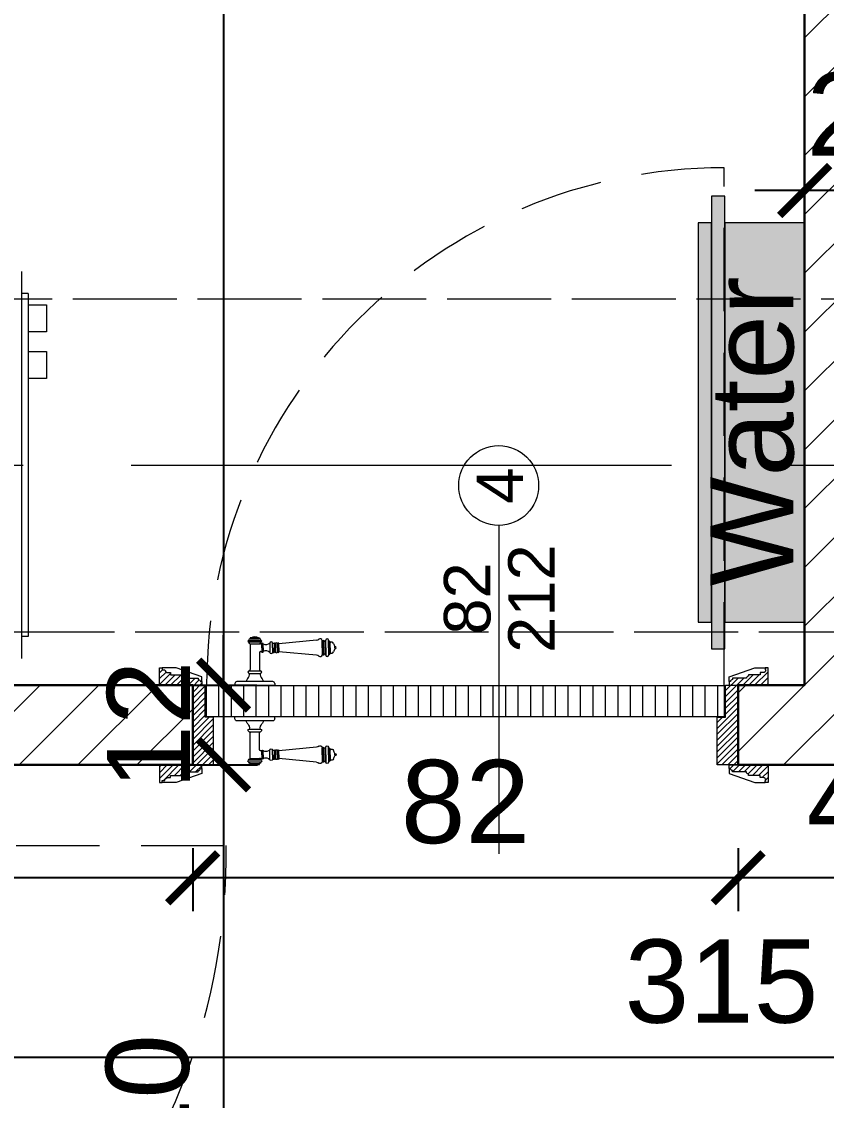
# Model space of a CAD drawing. Header units: centimetres. Extents: x 86156 to 91557, y -55119 to -48172.
# Drawn here: x 88516 to 88637, y -51367.8 to -51205.7 of the extents above; entities that cross this region are included whole.
import ezdxf

# ---------------------------------------------------------------- set-up
doc = ezdxf.new("R2010")
doc.units = ezdxf.units.CM
doc.header["$LTSCALE"] = 50
doc.header["$MEASUREMENT"] = 0
doc.linetypes.add('AXES', pattern=[2, 1.25, -0.25, 0.25, -0.25])
doc.linetypes.add('CACHE', pattern=[0.375, 0.25, -0.125])
doc.layers.get('0').update_dxf_attribs({"color": 8})
for name, color, linetype in [('AXES', 10, 'AXES'), ('COTE 50ème', 1, 'Continuous'), ('TEXTE', 7, 'Continuous')]:
    doc.layers.add(name, color=color, linetype=linetype)
for name, color, linetype, lineweight in [('BANJO', 160, 'Continuous', 9), ('BETON CACHE', 4, 'CACHE', 5), ('BETON HACHURE', 253, 'Continuous', 13), ('door', 44, 'Continuous', 5), ('KASETAT_Pen_No__22', 8, 'Continuous', 50), ('MACONNERIE COUPE', 7, 'Continuous', 30), ('MACONNERIE HACHURE', 253, 'Continuous', 13), ('WINDOWS', 21, 'Continuous', 5)]:
    doc.layers.add(name, color=color, linetype=linetype, lineweight=lineweight)
doc.layers.add('KASETAT_Pen_No__176', color=7, linetype='Continuous', lineweight=15, true_color=0x93a0c6)
doc.styles.add('GENERATED_STYLE_1', font='arial.ttf')
doc.styles.add('RS_TEXT_1.50', font='arial.ttf', dxfattribs={"height": 12.5})
doc.styles.add('RS_TXT_50', font='arial.ttf', dxfattribs={"height": 12.5})
doc.dimstyles.new('RS_50CM_LINEAIRE', dxfattribs={"dimscale": 5, "dimtxt": 12.5, "dimasz": 1.5, "dimexe": 1, "dimexo": 2.5, "dimgap": 1, "dimtad": 1, "dimdec": 1, "dimrnd": 0.5, "dimdsep": 46, "dimtxsty": 'RS_TXT_50', "dimblk1": 'ARCHTICK', "dimblk2": 'ARCHTICK', "dimsah": 1, "dimcen": 2.5, "dimdle": 1, "dimclrt": 4, "dimadec": 0, "dimazin": 2, "dimtfac": 1, "dimtdec": 1, "dimtix": 1, "dimtmove": 2, "dimatfit": 3, "dimfxl": 1, "dimtolj": 1, "dimtzin": 0, "dimarcsym": 0})

# ---------------------------------------------------------------- blocks, each defined once
blk = doc.blocks.new('A$Ccef6f35f')
at = {"layer": 'AXES', "lineweight": 5, "ltscale": 1.3}
blk.add_line((3195, -410), (-1985, -410), dxfattribs=at)
blk = doc.blocks.new('door900')
at = {"color": 0}
for p, q in [((-9.3, 67.7), (9.3, 67.7)), ((9.3, 65.2), (-9.3, 65.2)), ((-6.8, 71.5), (-6.8, 70.2)), ((-5.5, 71.5), (-6.8, 71.5)), ((-6.8, 70.2), (6.8, 70.2)), ((-5.5, 71.5), (5.5, 71.5)), ((5.5, 71.5), (6.8, 71.5)), ((6.8, 71.5), (6.8, 70.2)), ((92.8, 68.1), (36.2, 62.8)), ((101.2, 67.3), (103.2, 68)), ((101.2, 56.8), (101.2, 67.3)), ((103.2, 68), (103.2, 67.7)), ((103.2, 56.8), (103.2, 68)), ((106.5, 68), (105.5, 67.3)), ((105.5, 56.8), (105.5, 67.3)), ((106.5, 56.8), (106.5, 68)), ((110.7, 68), (111.8, 67.3)), ((110.7, 56.8), (110.7, 68)), ((111.8, 56.8), (111.8, 67.3)), ((111.8, 66.2), (113.3, 66.2)), ((113.3, 56.8), (113.3, 66.2)), ((-6.8, 62.7), (-6.8, 24)), ((-6.8, 62.7), (6.8, 62.7)), ((8.7, 62.7), (6.8, 62.7)), ((6.8, 49.1), (6.8, 24)), ((8.7, 50.9), (8.7, 50.9)), ((10.5, 56.8), (10.5, 62.5)), ((10.5, 56.8), (10.5, 51.1)), ((12.7, 56.8), (12.7, 62.5)), ((12.7, 56.8), (12.7, 51.1)), ((22.5, 63.8), (22.5, 49.8)), ((26.5, 56.8), (26.5, 63.8)), ((26.5, 63.8), (29.1, 63.8)), ((26.5, 63.8), (29.1, 63.8)), ((26.5, 56.8), (26.5, 49.8)), ((26.5, 49.8), (29.1, 49.8)), ((26.5, 49.8), (29.1, 49.8)), ((29.1, 63.8), (29.1, 62.8)), ((29.1, 62.8), (29.1, 56.8)), ((29.1, 50.8), (29.1, 56.8)), ((29.1, 50.8), (29.1, 49.8)), ((29.1, 49.8), (29.1, 49.8)), ((31.1, 62.8), (31.1, 56.8)), ((31.1, 50.8), (31.1, 56.8)), ((34.1, 56.8), (34.1, 62.8)), ((34.1, 62.8), (34.1, 56.8)), ((34.1, 50.8), (34.1, 56.8)), ((34.1, 56.8), (34.1, 50.8)), ((36.2, 56.8), (36.2, 62.8)), ((36.2, 56.8), (36.2, 50.8)), ((92.8, 45.5), (36.2, 50.8)), ((101.2, 56.8), (101.2, 46.3)), ((103.2, 56.8), (103.2, 46.3)), ((105.5, 56.8), (105.5, 46.3)), ((106.5, 56.8), (106.5, 45.7)), ((110.7, 56.8), (110.7, 45.7)), ((111.8, 56.8), (111.8, 46.3)), ((113.3, 56.8), (113.3, 47.5)), ((120.5, 56.8), (120.5, 58.6)), ((120.5, 56.8), (120.5, 55)), ((101.2, 46.3), (103.2, 45.7)), ((103.2, 45.9), (103.2, 45.7)), ((106.5, 45.7), (105.5, 46.3)), ((110.7, 45.7), (111.8, 46.3)), ((111.8, 47.5), (113.3, 47.5)), ((-8.3, 22.3), (8.3, 22.3)), ((-8.3, 18.3), (8.3, 18.3)), ((-30, 3), (-30, 0)), ((30, 0), (-30, 0)), ((27, 6), (-27, 6)), ((30, 3), (30, 0))]:
    blk.add_line(p, q, dxfattribs=at)
for centre, radius, start, end in [((-9.3, 66.5), 1.25, 90, 270), ((-6.8, 67.7), 2.51, 90.115, 179.885), ((-6.8, 65.2), 2.51, 180.115, 269.885), ((0, 64), 9.29, 53.4104, 126.5896), ((6.8, 67.7), 2.51, 0.115, 89.885), ((6.8, 65.2), 2.51, 270.115, 359.885), ((9.3, 66.5), 1.25, 270, 90), ((24.5, 63.7), 2.01, 4.1469, 175.8531), ((93.1, 72.5), 4.4, 266.3976, 315.6468), ((98.3, 67.4), 2.89, 358.3861, 135.6468), ((104.3, 67.6), 1.15, 170.914, 348.1019), ((108.6, 68), 2.1, 0, 180), ((115.5, 62.5), 2.84, 13.4568, 140.4953), ((8.7, 49), 1.91, 88.7426, 178.1515), ((8.6, 64.9), 2.15, 272.7029, 297.6142), ((8.6, 48.8), 2.15, 62.3858, 87.2971), ((10, 62.5), 0.561, 3.7097, 127.9634), ((10, 51.1), 0.561, 232.0366, 356.2903), ((11.6, 62.5), 1.1, 0.0106, 179.9894), ((11.6, 51.1), 1.1, 180.0106, 359.9894), ((16.7, 70.5), 8.83, 243.5466, 311.3694), ((16.7, 43.2), 8.83, 48.6306, 116.4534), ((24.5, 50), 2.01, 184.1469, 355.8531), ((30.1, 62.8), 1.03, 0, 180.0014), ((30.1, 50.8), 1.03, 179.9972, 0), ((32.6, 62.8), 1.48, 0, 180), ((32.6, 50.8), 1.48, 180, 0), ((35.2, 62.8), 1.03, 0, 180), ((32.6, 62.8), 1.48, 1.563306237032948e-10, 2.08440831604393e-10), ((35.2, 50.8), 1.03, 180, 0), ((115.5, 51.2), 2.84, 219.5047, 346.5432), ((127.9, 65.2), 9.88, 191.9991, 221.6757), ((127.9, 48.5), 9.88, 138.3243, 168.0009), ((120.5, 56.8), 1.79, 0, 90), ((120.5, 56.8), 1.79, 270, 0), ((93.1, 41.1), 4.4, 44.3532, 93.6024), ((98.3, 46.2), 2.89, 224.3532, 1.6139), ((104.3, 46.1), 1.15, 11.8981, 189.086), ((108.6, 45.7), 2.1, 180, 0), ((-16.6, 16.6), 8.41, 314.3689, 12.0705), ((-8.3, 20.3), 2, 90, 270), ((-8.5, 24), 1.71, 275.059, 359.7825), ((8.5, 24), 1.71, 180.2175, 264.941), ((16.6, 16.6), 8.41, 167.9295, 225.6311), ((8.3, 20.3), 2, 270, 90), ((-27, 3), 3, 90, 180), ((-6.8, 6), 6, 130.5908, 180), ((6.8, 6), 6, 0, 49.4092), ((27, 3), 3, 0, 90)]:
    blk.add_arc(centre, radius, start, end, dxfattribs=at)
blk = doc.blocks.new('_ArchTick')
at = {"color": 0, "linetype": 'ByBlock', "const_width": 0.15}
blk.add_lwpolyline([(-0.5, -0.5), (0.5, 0.5)], dxfattribs=at)
blk = doc.blocks.new('*D1504')
at = {"layer": 'COTE 50ème', "color": 0, "lineweight": -2, "ltscale": 0.5, "transparency": 16777216}
for p, q in [((88623.75, -51329.87), (88623.75, -51339.33)), ((88663.75, -51329.87), (88663.75, -51339.33)), ((88668.75, -51334.33), (88618.75, -51334.33))]:
    blk.add_line(p, q, dxfattribs=at)
at = {"layer": 'Defpoints', "color": 0, "ltscale": 0.5, "transparency": 16777216}
for p in [(88623.75, -51317.37), (88663.75, -51317.37), (88623.75, -51334.33)]:
    blk.add_point(p, dxfattribs=at)
at = {"layer": 'COTE 50ème', "color": 0, "lineweight": -2, "ltscale": 0.5, "transparency": 16777216, "xscale": 7.5, "yscale": 7.5, "zscale": 7.5, "rotation": 180}
blk.add_blockref('_ArchTick', (88623.75, -51334.33), dxfattribs=at)
at = {"layer": 'COTE 50ème', "color": 0, "lineweight": -2, "ltscale": 0.5, "transparency": 16777216, "xscale": 7.5, "yscale": 7.5, "zscale": 7.5}
blk.add_blockref('_ArchTick', (88663.75, -51334.33), dxfattribs=at)
at = {"layer": 'COTE 50ème', "color": 4, "lineweight": 5, "ltscale": 0.5, "transparency": 16777216, "insert": (88643.75, -51322.95), "char_height": 12.5, "attachment_point": 5, "style": 'RS_TXT_50'}
blk.add_mtext('\\A1;40', dxfattribs=at)
blk = doc.blocks.new('*D1505')
at = {"layer": 'COTE 50ème', "color": 0, "lineweight": -2, "ltscale": 0.5, "transparency": 16777216}
for p, q in [((88541.76, -51329.87), (88541.76, -51339.33)), ((88623.75, -51329.87), (88623.75, -51339.33)), ((88628.75, -51334.33), (88536.76, -51334.33))]:
    blk.add_line(p, q, dxfattribs=at)
at = {"layer": 'Defpoints', "color": 0, "ltscale": 0.5, "transparency": 16777216}
for p in [(88541.76, -51317.37), (88623.75, -51317.37), (88541.76, -51334.33)]:
    blk.add_point(p, dxfattribs=at)
at = {"layer": 'COTE 50ème', "color": 0, "lineweight": -2, "ltscale": 0.5, "transparency": 16777216, "xscale": 7.5, "yscale": 7.5, "zscale": 7.5, "rotation": 180}
blk.add_blockref('_ArchTick', (88541.76, -51334.33), dxfattribs=at)
at = {"layer": 'COTE 50ème', "color": 0, "lineweight": -2, "ltscale": 0.5, "transparency": 16777216, "xscale": 7.5, "yscale": 7.5, "zscale": 7.5}
blk.add_blockref('_ArchTick', (88623.75, -51334.33), dxfattribs=at)
at = {"layer": 'COTE 50ème', "color": 4, "lineweight": 5, "ltscale": 0.5, "transparency": 16777216, "insert": (88582.76, -51322.95), "char_height": 12.5, "attachment_point": 5, "style": 'RS_TXT_50'}
blk.add_mtext('\\A1;82', dxfattribs=at)
blk = doc.blocks.new('*D1506')
at = {"layer": 'COTE 50ème', "color": 0, "lineweight": -2, "ltscale": 0.5, "transparency": 16777216}
for p, q in [((88463.75, -51329.87), (88463.75, -51339.33)), ((88541.76, -51329.87), (88541.76, -51339.33)), ((88546.76, -51334.33), (88458.75, -51334.33))]:
    blk.add_line(p, q, dxfattribs=at)
at = {"layer": 'Defpoints', "color": 0, "ltscale": 0.5, "transparency": 16777216}
for p in [(88463.75, -51317.37), (88541.76, -51317.37), (88463.75, -51334.33)]:
    blk.add_point(p, dxfattribs=at)
at = {"layer": 'COTE 50ème', "color": 0, "lineweight": -2, "ltscale": 0.5, "transparency": 16777216, "xscale": 7.5, "yscale": 7.5, "zscale": 7.5, "rotation": 180}
blk.add_blockref('_ArchTick', (88463.75, -51334.33), dxfattribs=at)
at = {"layer": 'COTE 50ème', "color": 0, "lineweight": -2, "ltscale": 0.5, "transparency": 16777216, "xscale": 7.5, "yscale": 7.5, "zscale": 7.5}
blk.add_blockref('_ArchTick', (88541.76, -51334.33), dxfattribs=at)
at = {"layer": 'COTE 50ème', "color": 4, "lineweight": 5, "ltscale": 0.5, "transparency": 16777216, "insert": (88502.76, -51322.95), "char_height": 12.5, "attachment_point": 5, "style": 'RS_TXT_50'}
blk.add_mtext('\\A1;78', dxfattribs=at)
blk = doc.blocks.new('*D1339')
at = {"layer": 'COTE 50ème', "color": 0, "lineweight": -2, "ltscale": 0.5, "transparency": 16777216}
for p, q in [((88463.75, -51329.87), (88463.75, -51366.32)), ((88778.75, -51329.87), (88778.75, -51366.32)), ((88783.75, -51361.32), (88458.75, -51361.32))]:
    blk.add_line(p, q, dxfattribs=at)
at = {"layer": 'Defpoints', "color": 0, "ltscale": 0.5, "transparency": 16777216}
for p in [(88463.75, -51317.37), (88778.75, -51317.37), (88463.75, -51361.32)]:
    blk.add_point(p, dxfattribs=at)
at = {"layer": 'COTE 50ème', "color": 0, "lineweight": -2, "ltscale": 0.5, "transparency": 16777216, "xscale": 7.5, "yscale": 7.5, "zscale": 7.5, "rotation": 180}
blk.add_blockref('_ArchTick', (88463.75, -51361.32), dxfattribs=at)
at = {"layer": 'COTE 50ème', "color": 0, "lineweight": -2, "ltscale": 0.5, "transparency": 16777216, "xscale": 7.5, "yscale": 7.5, "zscale": 7.5}
blk.add_blockref('_ArchTick', (88778.75, -51361.32), dxfattribs=at)
at = {"layer": 'COTE 50ème', "color": 4, "lineweight": 5, "ltscale": 0.5, "transparency": 16777216, "insert": (88621.25, -51349.93), "char_height": 12.5, "attachment_point": 5, "style": 'RS_TXT_50'}
blk.add_mtext('\\A1;315', dxfattribs=at)
blk = doc.blocks.new('*D1560')
at = {"layer": 'COTE 50ème', "color": 0, "lineweight": -2, "ltscale": 0.5, "transparency": 16777216}
for p, q in [((88546.41, -50982.36), (88546.41, -51310.37)), ((88581.26, -50987.36), (88541.41, -50987.36)), ((88540.1, -51305.37), (88551.41, -51305.37))]:
    blk.add_line(p, q, dxfattribs=at)
at = {"layer": 'Defpoints', "color": 0, "ltscale": 0.5, "transparency": 16777216}
for p in [(88593.76, -50987.36), (88527.6, -51305.37), (88546.41, -51305.37)]:
    blk.add_point(p, dxfattribs=at)
at = {"layer": 'COTE 50ème', "color": 0, "lineweight": -2, "ltscale": 0.5, "transparency": 16777216, "xscale": 7.5, "yscale": 7.5, "zscale": 7.5}
for p, rotation in [((88546.41, -50987.36), 90), ((88546.41, -51305.37), 270)]:
    blk.add_blockref('_ArchTick', p, dxfattribs=dict(at, rotation=rotation))
at = {"layer": 'COTE 50ème', "color": 4, "lineweight": 5, "ltscale": 0.5, "transparency": 16777216, "insert": (88535.02, -51146.37), "char_height": 12.5, "attachment_point": 5, "rotation": 90, "style": 'RS_TXT_50'}
blk.add_mtext('\\A1;318', dxfattribs=at)
blk = doc.blocks.new('*D1561')
at = {"layer": 'COTE 50ème', "color": 0, "lineweight": -2, "ltscale": 0.5, "transparency": 16777216}
for p, q in [((88546.41, -51305.37), (88546.41, -51297.87)), ((88540.1, -51305.37), (88551.41, -51305.37)), ((88546.41, -51305.37), (88546.41, -51317.37)), ((88540.1, -51317.37), (88551.41, -51317.37)), ((88546.41, -51317.37), (88546.41, -51324.87))]:
    blk.add_line(p, q, dxfattribs=at)
at = {"layer": 'Defpoints', "color": 0, "ltscale": 0.5, "transparency": 16777216}
for p in [(88527.6, -51305.37), (88527.6, -51317.37), (88546.41, -51317.37)]:
    blk.add_point(p, dxfattribs=at)
at = {"layer": 'COTE 50ème', "color": 0, "lineweight": -2, "ltscale": 0.5, "transparency": 16777216, "xscale": 7.5, "yscale": 7.5, "zscale": 7.5}
for p, rotation in [((88546.41, -51305.37), 270), ((88546.41, -51317.37), 90)]:
    blk.add_blockref('_ArchTick', p, dxfattribs=dict(at, rotation=rotation))
at = {"layer": 'COTE 50ème', "color": 4, "lineweight": 5, "ltscale": 0.5, "transparency": 16777216, "insert": (88535.13, -51311.37), "char_height": 12.5, "attachment_point": 5, "rotation": 90, "style": 'RS_TXT_50'}
blk.add_mtext('\\A1;12', dxfattribs=at)
blk = doc.blocks.new('*D1562')
at = {"layer": 'COTE 50ème', "color": 0, "lineweight": -2, "ltscale": 0.5, "transparency": 16777216}
for p, q in [((88546.41, -51312.37), (88546.41, -51432.37)), ((88540.1, -51317.37), (88551.41, -51317.37)), ((88606.25, -51427.37), (88541.41, -51427.37))]:
    blk.add_line(p, q, dxfattribs=at)
at = {"layer": 'Defpoints', "color": 0, "ltscale": 0.5, "transparency": 16777216}
for p in [(88527.6, -51317.37), (88546.41, -51427.37), (88618.75, -51427.37)]:
    blk.add_point(p, dxfattribs=at)
at = {"layer": 'COTE 50ème', "color": 0, "lineweight": -2, "ltscale": 0.5, "transparency": 16777216, "xscale": 7.5, "yscale": 7.5, "zscale": 7.5}
for p, rotation in [((88546.41, -51317.37), 90), ((88546.41, -51427.37), 270)]:
    blk.add_blockref('_ArchTick', p, dxfattribs=dict(at, rotation=rotation))
at = {"layer": 'COTE 50ème', "color": 4, "lineweight": 5, "ltscale": 0.5, "transparency": 16777216, "insert": (88535.02, -51372.37), "char_height": 12.5, "attachment_point": 5, "rotation": 90, "style": 'RS_TXT_50'}
blk.add_mtext('\\A1;110', dxfattribs=at)
blk = doc.blocks.new('*D1611')
at = {"layer": 'COTE 50ème', "color": 0, "lineweight": -2, "ltscale": 0.5, "transparency": 16777216}
for p, q in [((88633.75, -51255.43), (88633.75, -51226.05)), ((88653.75, -51255.43), (88653.75, -51226.05)), ((88633.75, -51231.05), (88626.25, -51231.05)), ((88653.75, -51231.05), (88633.75, -51231.05)), ((88653.75, -51231.05), (88661.25, -51231.05))]:
    blk.add_line(p, q, dxfattribs=at)
at = {"layer": 'Defpoints', "color": 0, "ltscale": 0.5, "transparency": 16777216}
for p in [(88633.75, -51231.05), (88633.75, -51267.93), (88653.75, -51267.93)]:
    blk.add_point(p, dxfattribs=at)
at = {"layer": 'COTE 50ème', "color": 0, "lineweight": -2, "ltscale": 0.5, "transparency": 16777216, "xscale": 7.5, "yscale": 7.5, "zscale": 7.5}
blk.add_blockref('_ArchTick', (88633.75, -51231.05), dxfattribs=at)
at = {"layer": 'COTE 50ème', "color": 0, "lineweight": -2, "ltscale": 0.5, "transparency": 16777216, "xscale": 7.5, "yscale": 7.5, "zscale": 7.5, "rotation": 180}
blk.add_blockref('_ArchTick', (88653.75, -51231.05), dxfattribs=at)
at = {"layer": 'COTE 50ème', "color": 4, "lineweight": 5, "ltscale": 0.5, "transparency": 16777216, "insert": (88643.75, -51219.67), "char_height": 12.5, "attachment_point": 5, "style": 'RS_TXT_50'}
blk.add_mtext('\\A1;20', dxfattribs=at)

msp = doc.modelspace()

# ---------------------------------------------------------------- hatches: boundary and pattern name
at = {"layer": 'BETON HACHURE', "ltscale": 0.5, "transparency": 33554559}
h = msp.add_hatch(color=256, dxfattribs=at)
h.dxf.hatch_style = 1
h.paths.add_polyline_path([(89857.95, -49968.55), (89601.54, -49712.14), (89017.58, -49863.16), (88999.75, -49863.16), (88314.75, -49713.17), (88293.27, -49713.16), (87031.8, -49846.89), (86857.57, -50021.45), (86757.23, -51272.48), (86839.4, -52045.38), (86669.47, -52571.17), (86746.67, -53900.72), (86983.5, -54130.12), (88279.55, -54131.55), (88279.55, -54261.56), (89504.55, -54261.56), (89504.55, -54401.56), (90492.95, -54401.56), (90492.95, -51921.06), (89857.95, -51772.6)])
h.paths.add_polyline_path([(89837.95, -51788.46), (90472.95, -51936.92), (90472.95, -54381.56), (89524.55, -54381.56), (89524.55, -54241.56), (88299.55, -54241.56), (88299.55, -54111.57), (86991.6, -54110.13), (86766.18, -53891.78), (86689.65, -52573.76), (86859.73, -52047.49), (86777.31, -51272.22), (86876.91, -50030.38), (87040.95, -49866.03), (88294.32, -49733.16), (88312.58, -49733.17), (88997.58, -49883.16), (89020.13, -49883.16), (89595.48, -49734.36), (89837.95, -49976.84)], flags=16)
at = {"layer": 'door'}
h = msp.add_hatch(dxfattribs=at)
h.set_pattern_fill('ANSI31', color=256, scale=5, angle=1080)
h.set_pattern_definition([(45, (-60105.5175, 2097.59614), (-0.4419417382, 0.4419417382), [])])
h.paths.add_polyline_path([(88541.76, -51317.37), (88544.91, -51317.37), (88544.91, -51310.19), (88543.65, -51310.19), (88543.65, -51305.37), (88541.76, -51305.37)])
edge = h.paths.add_edge_path()
edge.add_line((88538.01, -51319.26), (88538.43, -51319.26))
edge.add_line((88538.43, -51319.26), (88538.43, -51318.95))
edge.add_line((88538.43, -51318.95), (88540.19, -51318.95))
edge.add_line((88540.19, -51318.95), (88540.19, -51318.74))
edge.add_arc((88540.19, -51318.42), 0.314, 270, 360)
edge.add_line((88540.51, -51318.42), (88542.6, -51318.42))
edge.add_line((88542.6, -51318.42), (88542.6, -51318.21))
edge.add_arc((88542.6, -51317.9), 0.314, 270, 360)
edge.add_line((88542.92, -51317.9), (88543.13, -51317.9))
edge.add_line((88543.13, -51317.9), (88543.13, -51317.37))
edge.add_line((88543.13, -51317.37), (88536.76, -51317.37))
edge.add_line((88536.76, -51317.37), (88536.76, -51319.99))
edge.add_line((88536.76, -51319.99), (88537.17, -51319.99))
edge.add_line((88537.17, -51319.99), (88537.17, -51319.68))
edge.add_line((88537.17, -51319.68), (88537.59, -51319.68))
edge.add_arc((88538.01, -51319.68), 0.419, 90, 180, ccw=False)
edge = h.paths.add_edge_path()
edge.add_line((88538.01, -51303.49), (88538.43, -51303.49))
edge.add_line((88538.43, -51303.49), (88538.43, -51303.8))
edge.add_line((88538.43, -51303.8), (88540.19, -51303.8))
edge.add_line((88540.19, -51303.8), (88540.19, -51304.01))
edge.add_arc((88540.19, -51304.33), 0.314, 0, 90, ccw=False)
edge.add_line((88540.51, -51304.33), (88542.6, -51304.33))
edge.add_line((88542.6, -51304.33), (88542.6, -51304.54))
edge.add_arc((88542.6, -51304.85), 0.314, 0, 90, ccw=False)
edge.add_line((88542.92, -51304.85), (88543.13, -51304.85))
edge.add_line((88543.13, -51304.85), (88543.13, -51305.37))
edge.add_line((88543.13, -51305.37), (88536.76, -51305.37))
edge.add_line((88536.76, -51305.37), (88536.76, -51302.76))
edge.add_line((88536.76, -51302.76), (88537.17, -51302.76))
edge.add_line((88537.17, -51302.76), (88537.17, -51303.07))
edge.add_line((88537.17, -51303.07), (88537.59, -51303.07))
edge.add_arc((88538.01, -51303.07), 0.419, 180, 270)
h = msp.add_hatch(dxfattribs=at)
h.set_pattern_fill('ANSI31', color=256, scale=5, angle=1080)
h.set_pattern_definition([(45, (-60095.50565, 2097.59614), (-0.4419417382, 0.4419417382), [])])
edge = h.paths.add_edge_path()
edge.add_line((88627.5, -51319.26), (88627.09, -51319.26))
edge.add_line((88627.09, -51319.26), (88627.09, -51318.95))
edge.add_line((88627.09, -51318.95), (88625.32, -51318.95))
edge.add_line((88625.32, -51318.95), (88625.32, -51318.74))
edge.add_arc((88625.32, -51318.42), 0.314, 180, 270, ccw=False)
edge.add_line((88625.01, -51318.42), (88622.91, -51318.42))
edge.add_line((88622.91, -51318.42), (88622.91, -51318.21))
edge.add_arc((88622.91, -51317.9), 0.314, 180, 270, ccw=False)
edge.add_line((88622.6, -51317.9), (88622.39, -51317.9))
edge.add_line((88622.39, -51317.9), (88622.39, -51317.37))
edge.add_line((88622.39, -51317.37), (88628.25, -51317.37))
edge.add_line((88628.25, -51317.37), (88628.25, -51319.99))
edge.add_line((88628.25, -51319.99), (88627.84, -51319.99))
edge.add_line((88627.84, -51319.99), (88627.84, -51319.68))
edge.add_line((88627.84, -51319.68), (88627.92, -51319.68))
edge.add_arc((88627.5, -51319.68), 0.419, 360, 450)
h.paths.add_polyline_path([(88623.75, -51317.37), (88620.61, -51317.37), (88620.61, -51310.19), (88621.87, -51310.19), (88621.87, -51305.37), (88623.75, -51305.37)])
edge = h.paths.add_edge_path()
edge.add_line((88627.5, -51303.49), (88627.09, -51303.49))
edge.add_line((88627.09, -51303.49), (88627.09, -51303.8))
edge.add_line((88627.09, -51303.8), (88625.32, -51303.8))
edge.add_line((88625.32, -51303.8), (88625.32, -51304.01))
edge.add_arc((88625.32, -51304.33), 0.314, 90, 180)
edge.add_line((88625.01, -51304.33), (88622.91, -51304.33))
edge.add_line((88622.91, -51304.33), (88622.91, -51304.54))
edge.add_arc((88622.91, -51304.85), 0.314, 90, 180)
edge.add_line((88622.6, -51304.85), (88622.39, -51304.85))
edge.add_line((88622.39, -51304.85), (88622.39, -51305.37))
edge.add_line((88622.39, -51305.37), (88628.25, -51305.37))
edge.add_line((88628.25, -51305.37), (88628.25, -51302.76))
edge.add_line((88628.25, -51302.76), (88627.84, -51302.76))
edge.add_line((88627.84, -51302.76), (88627.84, -51303.07))
edge.add_line((88627.84, -51303.07), (88627.92, -51303.07))
edge.add_arc((88627.5, -51303.07), 0.419, -90, 0, ccw=False)
h = msp.add_hatch(dxfattribs=at)
h.set_pattern_fill('ANSI31', color=256, scale=15, angle=585)
h.set_pattern_definition([(270, (133403.1975, 46145.0286), (1.875, -2e-15), [])])
h.paths.add_polyline_path([(88621.66, -51310.14), (88543.86, -51310.14), (88543.86, -51305.43), (88621.66, -51305.43)])
at = {"layer": 'KASETAT_Pen_No__176', "linetype": 'Continuous', "lineweight": 0, "true_color": 0x139b48}
msp.add_hatch(color=114, dxfattribs=at).paths.add_polyline_path([(88617.75, -51235.9), (88617.75, -51295.9), (88619.75, -51295.9), (88619.75, -51299.9), (88621.75, -51299.9), (88621.75, -51295.9), (88633.75, -51295.9), (88633.75, -51235.9), (88621.75, -51235.9), (88621.75, -51231.9), (88619.75, -51231.9), (88619.75, -51235.9)])
at = {"layer": 'MACONNERIE HACHURE'}
h = msp.add_hatch(dxfattribs=at)
h.set_pattern_fill('ANSI31', color=256, scale=50, style=0)
h.set_pattern_definition([(45, (-6430.3566, 5835.271), (-4.41941738, 4.41941738), [])])
h.paths.add_polyline_path([(87298.75, -50527.37), (87298.75, -50358.37), (87370.75, -50358.37), (87370.75, -50337.37), (87348.75, -50337.37), (87348.75, -50332.37), (87528.75, -50332.37), (87528.75, -50344.37), (87478.75, -50344.37), (87478.75, -50517.37), (87456.75, -50517.37), (87456.75, -50505.37), (87466.75, -50505.37), (87466.75, -50344.37), (87375.75, -50344.37), (87375.75, -50363.37), (87318.75, -50363.37), (87318.75, -50505.37), (87374.75, -50505.37), (87374.75, -50517.37), (87310.75, -50517.37), (87310.75, -50527.37)])
h.paths.add_polyline_path([(87868.59, -51192.37), (87818.75, -51192.37), (87818.75, -51152.37), (87868.59, -51152.37)])
h.paths.add_polyline_path([(88028.75, -51192.37), (87988.75, -51192.37), (87988.75, -51152.37), (88028.75, -51152.37)])
h.paths.add_polyline_path([(87888.75, -51547.37), (87798.75, -51547.37), (87798.75, -51487.37), (87645.75, -51487.37), (87645.75, -51547.37), (87633.75, -51547.37), (87633.75, -51427.37), (87653.75, -51427.37), (87653.75, -51462.37), (87818.75, -51462.37), (87818.75, -51511.37), (87888.75, -51511.37), (87888.75, -51462.37), (87923.75, -51462.37), (87923.75, -51482.37), (87913.75, -51482.37), (87913.75, -51532.37), (87888.75, -51532.37), (87888.75, -51516.37), (87818.75, -51516.37), (87818.75, -51542.37), (87888.75, -51542.37)])
h.paths.add_polyline_path([(87318.75, -49932.37), (87418.75, -49932.37), (87418.75, -49907.37), (87318.75, -49907.37)])
h.paths.add_polyline_path([(87083.75, -51940.49), (87058.75, -51940.49), (87058.75, -51987.37), (87083.75, -51987.37)])
h.paths.add_polyline_path([(87083.75, -50042.37), (87058.75, -50042.37), (87058.75, -50022.37), (87083.75, -50022.37)])
h.paths.add_polyline_path([(87766.25, -51192.37), (87783.75, -51192.37), (87783.75, -51172.37), (87766.25, -51172.37)])
h.paths.add_polyline_path([(87443.75, -51305.37), (87433.75, -51305.37), (87433.75, -51317.37), (87473.75, -51317.37), (87473.75, -51305.37), (87463.75, -51305.37), (87463.75, -50987.37), (87633.75, -50987.37), (87633.75, -51305.37), (87555.74, -51305.37), (87555.74, -51317.37), (87633.75, -51317.37), (87633.75, -51327.37), (87653.75, -51327.37), (87653.75, -51192.37), (87666.25, -51192.37), (87666.25, -51172.37), (87653.75, -51172.37), (87653.75, -50957.37), (87632.75, -50957.37), (87632.75, -50627.37), (87534.74, -50627.37), (87534.74, -50639.37), (87612.75, -50639.37), (87612.75, -50957.37), (87442.75, -50957.37), (87442.75, -50639.37), (87452.75, -50639.37), (87452.75, -50627.37), (87412.75, -50627.37), (87412.75, -50639.37), (87422.75, -50639.37), (87422.75, -50957.37), (87083.75, -50957.37), (87083.75, -50912.37), (87058.75, -50912.37), (87058.75, -50962.37), (86791.75, -50962.37), (86791.75, -50982.37), (87058.75, -50982.37), (87058.75, -51032.37), (87083.75, -51032.37), (87083.75, -50987.37), (87443.75, -50987.37)])
h.paths.add_polyline_path([(87275.75, -50332.37), (87275.75, -50352.37), (86973.75, -50352.37), (86973.75, -50417.37), (86948.75, -50417.37), (86948.75, -50327.37), (87058.75, -50327.37), (87058.75, -50312.37), (87083.75, -50312.37), (87083.75, -50332.37)])
h.paths.add_polyline_path([(87718.75, -50235.37), (87743.75, -50235.37), (87743.75, -50513.37), (87795.75, -50513.37), (87795.75, -50535.37), (87783.75, -50535.37), (87783.75, -50525.37), (87658.75, -50525.37), (87658.75, -50513.37), (87718.75, -50513.37)])
h.paths.add_polyline_path([(87743.75, -50162.37), (87743.75, -50142.37), (87793.75, -50142.37), (87793.75, -50022.37), (87818.75, -50022.37), (87818.75, -50137.37), (87836.25, -50137.37), (87836.25, -50162.37)])
h.paths.add_polyline_path([(87083.75, -49972.37), (87083.75, -49932.37), (87138.75, -49932.37), (87138.75, -49907.37), (87058.75, -49907.37), (87058.75, -49972.37)])
h.paths.add_polyline_path([(87658.75, -49932.37), (87598.75, -49932.37), (87598.75, -49907.37), (87683.75, -49907.37), (87683.75, -49972.37), (87683.75, -49972.37), (87683.75, -50022.37), (87658.75, -50022.37)])
h.paths.add_polyline_path([(87083.75, -51612.37), (87083.75, -51670.49), (87058.75, -51670.49), (87058.75, -51617.37), (86948.75, -51617.37), (86948.75, -51527.37), (86973.75, -51527.37), (86973.75, -51592.37), (87306.75, -51592.37), (87306.75, -51419.37), (87318.75, -51419.37), (87318.75, -51427.37), (87374.75, -51427.37), (87374.75, -51439.37), (87318.75, -51439.37), (87318.75, -51587.37), (87466.75, -51587.37), (87466.75, -51439.37), (87456.75, -51439.37), (87456.75, -51427.37), (87478.75, -51427.37), (87478.75, -51600.37), (87528.62, -51600.37), (87528.62, -51612.37)])
h.paths.add_polyline_path([(87318.75, -51285.37), (87318.75, -51305.37), (87341.75, -51305.37), (87341.75, -51317.37), (87318.75, -51317.37), (87318.75, -51327.37), (87306.75, -51327.37), (87306.75, -51297.37), (87083.75, -51297.37), (87083.75, -51285.37)], flags=17)
h.paths.add_polyline_path([(87298.75, -50647.37), (87083.75, -50647.37), (87083.75, -50659.37), (87310.75, -50659.37), (87310.75, -50639.37), (87320.75, -50639.37), (87320.75, -50627.37), (87310.75, -50627.37), (87310.75, -50619.37), (87298.75, -50619.37)])
h.paths.add_polyline_path([(87883.75, -50647.37), (87883.75, -50635.37), (87795.75, -50635.37), (87795.75, -50627.37), (87783.75, -50627.37), (87783.75, -50647.37)])
h.paths.add_polyline_path([(86973.75, -51297.37), (86948.75, -51297.37), (86948.75, -51347.37), (86973.75, -51347.37)])
h.paths.add_polyline_path([(86973.75, -50647.37), (86948.75, -50647.37), (86948.75, -50597.37), (86973.75, -50597.37)])
h.paths.add_polyline_path([(87083.75, -51247.37), (87058.75, -51247.37), (87058.75, -51192.49), (87083.75, -51192.49)], flags=17)
h.paths.add_polyline_path([(87083.75, -50697.37), (87058.75, -50697.37), (87058.75, -50752.26), (87083.75, -50752.26)], flags=17)
h.paths.add_polyline_path([(88228.92, -51192.37), (88278.75, -51192.37), (88278.75, -51152.37), (88228.92, -51152.37)])
h.paths.add_polyline_path([(88068.75, -51192.37), (88108.75, -51192.37), (88108.75, -51152.37), (88068.75, -51152.37)])
h.paths.add_polyline_path([(87913.75, -52012.37), (87933.75, -52012.37), (87933.75, -52037.37), (87913.75, -52037.37)])
h.paths.add_polyline_path([(87598.75, -52012.37), (87598.75, -52037.37), (87778.75, -52037.37), (87778.75, -52012.37)])
h.paths.add_polyline_path([(88208.75, -51547.37), (88298.75, -51547.37), (88298.75, -51487.37), (88451.75, -51487.37), (88451.75, -51547.37), (88463.75, -51547.37), (88463.75, -51427.37), (88443.75, -51427.37), (88443.75, -51462.37), (88278.75, -51462.37), (88278.75, -51511.37), (88208.75, -51511.37), (88208.75, -51462.37), (88023.75, -51462.37), (88023.75, -51482.37), (88183.75, -51482.37), (88183.75, -51532.37), (88208.75, -51532.37), (88208.75, -51516.37), (88278.75, -51516.37), (88278.75, -51542.37), (88208.75, -51542.37)])
h.paths.add_polyline_path([(88778.75, -49932.37), (88678.75, -49932.37), (88678.75, -49907.37), (88778.75, -49907.37)])
h.paths.add_polyline_path([(89013.75, -51940.49), (89038.75, -51940.49), (89038.75, -51987.37), (89013.75, -51987.37)])
h.paths.add_polyline_path([(89013.75, -50042.37), (89038.75, -50042.37), (89038.75, -50022.37), (89013.75, -50022.37)])
h.paths.add_polyline_path([(88331.25, -51192.37), (88313.75, -51192.37), (88313.75, -51172.37), (88331.25, -51172.37)])
h.paths.add_polyline_path([(88033.75, -50162.37), (88016.25, -50162.37), (88016.25, -50137.37), (88033.75, -50137.37), (88033.75, -49750.37), (88063.75, -49750.37), (88063.75, -50137.37), (88081.36, -50137.37), (88081.36, -50162.37), (88063.75, -50162.37), (88063.75, -50635.37), (88131.75, -50635.37), (88131.75, -50647.37), (88063.75, -50647.37), (88063.75, -50822.37), (88033.75, -50822.37), (88033.75, -50647.37), (87965.75, -50647.37), (87965.75, -50635.37), (88033.75, -50635.37)])
h.paths.add_polyline_path([(88653.75, -51305.37), (88663.75, -51305.37), (88663.75, -51317.37), (88623.75, -51317.37), (88623.75, -51305.37), (88633.75, -51305.37), (88633.75, -50987.37), (88463.75, -50987.37), (88463.75, -51305.37), (88541.76, -51305.37), (88541.76, -51317.37), (88463.75, -51317.37), (88463.75, -51327.37), (88443.75, -51327.37), (88443.75, -51192.37), (88431.25, -51192.37), (88431.25, -51172.37), (88443.75, -51172.37), (88443.75, -50957.37), (88464.75, -50957.37), (88464.75, -50627.37), (88562.76, -50627.37), (88562.76, -50639.37), (88484.75, -50639.37), (88484.75, -50957.37), (88654.75, -50957.37), (88654.75, -50639.37), (88644.75, -50639.37), (88644.75, -50627.37), (88684.75, -50627.37), (88684.75, -50639.37), (88674.75, -50639.37), (88674.75, -50957.37), (89013.75, -50957.37), (89013.75, -50912.37), (89038.75, -50912.37), (89038.75, -50962.37), (89848.75, -50962.37), (89848.75, -50982.37), (89038.75, -50982.37), (89038.75, -51032.37), (89013.75, -51032.37), (89013.75, -50987.37), (88653.75, -50987.37)])
h.paths.add_polyline_path([(88798.75, -50358.37), (88726.75, -50358.37), (88726.75, -50337.37), (88748.75, -50337.37), (88748.75, -50332.37), (88568.75, -50332.37), (88568.75, -50344.37), (88618.75, -50344.37), (88618.75, -50517.37), (88640.75, -50517.37), (88640.75, -50505.37), (88630.75, -50505.37), (88630.75, -50344.37), (88721.75, -50344.37), (88721.75, -50363.37), (88778.75, -50363.37), (88778.75, -50505.37), (88722.75, -50505.37), (88722.75, -50517.37), (88786.75, -50517.37), (88786.75, -50527.37), (88798.75, -50527.37)])
h.paths.add_polyline_path([(88821.75, -50332.37), (88821.75, -50352.37), (89123.75, -50352.37), (89123.75, -50417.37), (89148.75, -50417.37), (89148.75, -50327.37), (89038.75, -50327.37), (89038.75, -50312.37), (89013.75, -50312.37), (89013.75, -50332.37)])
h.paths.add_polyline_path([(88378.75, -50235.37), (88353.75, -50235.37), (88353.75, -50513.37), (88301.75, -50513.37), (88301.75, -50535.37), (88313.75, -50535.37), (88313.75, -50525.37), (88438.75, -50525.37), (88438.75, -50513.37), (88378.75, -50513.37)])
h.paths.add_polyline_path([(88353.75, -50162.37), (88353.75, -50142.37), (88303.75, -50142.37), (88303.75, -50022.37), (88278.75, -50022.37), (88278.75, -50137.37), (88261.25, -50137.37), (88261.25, -50162.37)])
h.paths.add_polyline_path([(89013.75, -49972.37), (89013.75, -49932.37), (88958.75, -49932.37), (88958.75, -49907.37), (89038.75, -49907.37), (89038.75, -49972.37)])
h.paths.add_polyline_path([(88438.75, -49932.37), (88498.75, -49932.37), (88498.75, -49907.37), (88413.75, -49907.37), (88413.75, -49972.37), (88413.75, -49972.37), (88413.75, -50022.37), (88438.75, -50022.37)])
h.paths.add_polyline_path([(87083.75, -52012.37), (87138.75, -52012.37), (87138.75, -52037.37), (87083.75, -52037.37)])
h.paths.add_polyline_path([(87318.75, -52012.37), (87318.75, -52037.37), (87418.75, -52037.37), (87418.75, -52012.37)])
h.paths.add_polyline_path([(88033.75, -52012.37), (88183.75, -52012.37), (88183.75, -52037.37), (88033.75, -52037.37)])
h.paths.add_polyline_path([(88318.75, -52012.37), (89013.75, -52012.37), (89013.75, -52037.37), (88318.75, -52037.37)])
h.paths.add_polyline_path([(89013.75, -51612.37), (89013.75, -51670.49), (89038.75, -51670.49), (89038.75, -51617.37), (89148.75, -51617.37), (89148.75, -51527.37), (89123.75, -51527.37), (89123.75, -51592.37), (88790.75, -51592.37), (88790.75, -51419.37), (88778.75, -51419.37), (88778.75, -51427.37), (88722.75, -51427.37), (88722.75, -51439.37), (88778.75, -51439.37), (88778.75, -51587.37), (88630.75, -51587.37), (88630.75, -51439.37), (88640.75, -51439.37), (88640.75, -51427.37), (88618.75, -51427.37), (88618.75, -51600.37), (88568.89, -51600.37), (88568.89, -51612.37)])
h.paths.add_polyline_path([(88778.75, -51285.37), (88778.75, -51305.37), (88755.75, -51305.37), (88755.75, -51317.37), (88778.75, -51317.37), (88778.75, -51327.37), (88790.75, -51327.37), (88790.75, -51297.37), (89013.75, -51297.37), (89013.75, -51285.37)], flags=17)
h.paths.add_polyline_path([(88798.75, -50647.37), (89013.75, -50647.37), (89013.75, -50659.37), (88786.75, -50659.37), (88786.75, -50639.37), (88776.75, -50639.37), (88776.75, -50627.37), (88786.75, -50627.37), (88786.75, -50619.37), (88798.75, -50619.37)])
h.paths.add_polyline_path([(88213.75, -50647.37), (88213.75, -50635.37), (88301.75, -50635.37), (88301.75, -50627.37), (88313.75, -50627.37), (88313.75, -50647.37)])
h.paths.add_polyline_path([(89123.75, -51297.37), (89148.75, -51297.37), (89148.75, -51347.37), (89123.75, -51347.37)])
h.paths.add_polyline_path([(89123.75, -50647.37), (89148.75, -50647.37), (89148.75, -50597.37), (89123.75, -50597.37)])
h.paths.add_polyline_path([(89013.75, -51247.37), (89038.75, -51247.37), (89038.75, -51192.49), (89013.75, -51192.49)], flags=17)
h.paths.add_polyline_path([(89013.75, -50697.37), (89038.75, -50697.37), (89038.75, -50752.26), (89013.75, -50752.26)], flags=17)
at = {"layer": 'WINDOWS'}
h = msp.add_hatch(color=140, dxfattribs=at)
h.dxf.hatch_style = 1
h.paths.add_polyline_path([(89018.83, -49872.96), (88998.69, -49872.96), (88313.69, -49722.97), (88293.78, -49722.96), (87036.29, -49856.27), (86867.05, -50025.82), (86767.07, -51272.35), (86849.36, -52046.42), (86679.36, -52572.44), (86756.23, -53896.34), (86987.47, -54120.32), (88289.35, -54121.76), (88289.35, -54251.76), (89514.35, -54251.76), (89514.35, -54391.76), (90483.15, -54391.76), (90483.15, -51928.83), (89848.15, -51780.37), (89848.15, -49972.61), (89598.57, -49723.03)])
h.paths.add_polyline_path([(89597.96, -49725.25), (89846.15, -49973.44), (89846.15, -51781.96), (90481.15, -51930.42), (90481.15, -54389.76), (89516.35, -54389.76), (89516.35, -54249.76), (88291.35, -54249.76), (88291.35, -54119.77), (86988.28, -54118.32), (86758.18, -53895.45), (86681.38, -52572.7), (86851.4, -52046.63), (86769.08, -51272.33), (86868.98, -50026.72), (87037.2, -49858.18), (88293.89, -49724.96), (88313.47, -49724.97), (88998.47, -49874.96), (89019.08, -49874.96)], flags=16)

# ---------------------------------------------------------------- linework, layer by layer
at = {"layer": 'BANJO'}
for p, q in [((88516.04, -51243.22), (88516.04, -51301.37)), ((88517.04, -51246.52), (88516.04, -51246.52)), ((88517.04, -51246.52), (88517.04, -51298.07)), ((88517.04, -51248.25), (88519.8, -51248.25)), ((88519.8, -51248.25), (88519.8, -51252.31)), ((88519.8, -51252.31), (88517.04, -51252.31)), ((88517.04, -51255.25), (88519.8, -51255.25)), ((88519.8, -51255.25), (88519.8, -51259.31)), ((88519.8, -51259.31), (88517.04, -51259.31)), ((88517.04, -51298.07), (88516.04, -51298.07))]:
    msp.add_line(p, q, dxfattribs=at)
at = {"layer": 'BETON CACHE'}
msp.add_lwpolyline([(86771.13, -51297.37), (89848.75, -51297.37), (89848.75, -51247.37), (86771.13, -51247.37)], close=True, dxfattribs=at)
at = {"layer": 'BETON CACHE', "lineweight": 5, "ltscale": 0.5}
msp.add_lwpolyline([(89148.75, -51247.37), (86948.75, -51247.37), (86948.75, -51297.37), (89148.75, -51297.37)], close=True, dxfattribs=at)
at = {"layer": 'door', "linetype": 'CACHE'}
for p, q in [((88621.66, -51305.43), (88621.66, -51227.63)), ((88458.99, -51329.47), (88546.79, -51329.47))]:
    msp.add_line(p, q, dxfattribs=at)
at = {"layer": 'door'}
msp.add_line((88587.76, -51281.38), (88587.76, -51330.7), dxfattribs=at)
for points in [[(88538.01, -51303.49), (88538.43, -51303.49), (88538.43, -51303.8), (88540.19, -51303.8), (88540.19, -51304.01, -0.414214), (88540.51, -51304.33), (88542.6, -51304.33), (88542.6, -51304.54, -0.414214), (88542.92, -51304.85), (88543.13, -51304.85), (88543.13, -51305.37), (88536.76, -51305.37), (88536.76, -51302.76), (88537.17, -51302.76), (88537.17, -51303.07), (88537.59, -51303.07, 0.414214), (88538.01, -51303.49)], [(88627.5, -51303.49), (88627.09, -51303.49), (88627.09, -51303.8), (88625.32, -51303.8), (88625.32, -51304.01, 0.414214), (88625.01, -51304.33), (88622.91, -51304.33), (88622.91, -51304.54, 0.414214), (88622.6, -51304.85), (88622.39, -51304.85), (88622.39, -51305.37), (88628.25, -51305.37), (88628.25, -51302.76), (88627.84, -51302.76), (88627.84, -51303.07), (88627.92, -51303.07, -0.414214), (88627.5, -51303.49)], [(88538.01, -51319.26), (88538.43, -51319.26), (88538.43, -51318.95), (88540.19, -51318.95), (88540.19, -51318.74, 0.414214), (88540.51, -51318.42), (88542.6, -51318.42), (88542.6, -51318.21, 0.414214), (88542.92, -51317.9), (88543.13, -51317.9), (88543.13, -51317.37), (88536.76, -51317.37), (88536.76, -51319.99), (88537.17, -51319.99), (88537.17, -51319.68), (88537.59, -51319.68, -0.414214), (88538.01, -51319.26)], [(88627.5, -51319.26), (88627.09, -51319.26), (88627.09, -51318.95), (88625.32, -51318.95), (88625.32, -51318.74, -0.414214), (88625.01, -51318.42), (88622.91, -51318.42), (88622.91, -51318.21, -0.414214), (88622.6, -51317.9), (88622.39, -51317.9), (88622.39, -51317.37), (88628.25, -51317.37), (88628.25, -51319.99), (88627.84, -51319.99), (88627.84, -51319.68), (88627.92, -51319.68, 0.414214), (88627.5, -51319.26)]]:
    msp.add_lwpolyline(points, format="xyb", dxfattribs=at)
for points in [[(88543.13, -51304.85), (88543.13, -51304.12), (88539.27, -51302.76), (88537.17, -51302.76)], [(88622.39, -51304.85), (88622.39, -51304.12), (88626.25, -51302.76), (88627.84, -51302.76)], [(88541.76, -51317.37), (88544.91, -51317.37), (88544.91, -51310.19), (88543.65, -51310.19), (88543.65, -51305.37), (88541.76, -51305.37), (88541.76, -51317.37)], [(88621.66, -51310.14), (88543.86, -51310.14), (88543.86, -51305.43), (88621.66, -51305.43), (88621.66, -51310.14)], [(88623.75, -51317.37), (88620.61, -51317.37), (88620.61, -51310.19), (88621.87, -51310.19), (88621.87, -51305.37), (88623.75, -51305.37), (88623.75, -51317.37)], [(88543.13, -51317.9), (88543.13, -51318.63), (88539.27, -51319.99), (88537.17, -51319.99)], [(88622.39, -51317.9), (88622.39, -51318.63), (88626.25, -51319.99), (88627.84, -51319.99)]]:
    msp.add_lwpolyline(points, dxfattribs=at)
msp.add_circle((88587.76, -51275.38), 6, dxfattribs=at)
at = {"layer": 'door', "linetype": 'CACHE'}
for centre, radius, start, end in [((88621.66, -51305.43), 77.8, 90, 180), ((88451.12, -51330.43), 95.68, 277.5544, 0.5756)]:
    msp.add_arc(centre, radius, start, end, dxfattribs=at)
at = {"layer": 'KASETAT_Pen_No__22', "color": 32, "linetype": 'Continuous', "lineweight": 0, "true_color": 0xcd6928}
for p, q in [((88619.75, -51231.9), (88619.75, -51299.9)), ((88621.75, -51231.9), (88619.75, -51231.9)), ((88621.75, -51299.9), (88621.75, -51231.9)), ((88617.75, -51235.9), (88617.75, -51295.9)), ((88619.75, -51235.9), (88617.75, -51235.9)), ((88619.75, -51295.9), (88619.75, -51235.9)), ((88621.75, -51235.9), (88621.75, -51295.9)), ((88633.75, -51235.9), (88621.75, -51235.9)), ((88633.75, -51295.9), (88633.75, -51235.9)), ((88617.75, -51295.9), (88619.75, -51295.9)), ((88621.75, -51295.9), (88633.75, -51295.9)), ((88619.75, -51299.9), (88621.75, -51299.9))]:
    msp.add_line(p, q, dxfattribs=at)
at = {"layer": 'MACONNERIE COUPE'}
msp.add_lwpolyline([(89013.75, -50987.37), (88653.75, -50987.37), (88653.75, -51305.37), (88663.75, -51305.37), (88663.75, -51317.37), (88623.75, -51317.37), (88623.75, -51305.37), (88633.75, -51305.37), (88633.75, -50987.37), (88463.75, -50987.37), (88463.75, -51305.37), (88541.76, -51305.37), (88541.76, -51317.37), (88463.75, -51317.37), (88463.75, -51327.37), (88443.75, -51327.37), (88443.75, -51192.37), (88431.25, -51192.37), (88431.25, -51172.37), (88443.75, -51172.37), (88443.75, -50957.37), (88464.75, -50957.37), (88464.75, -50627.37)], dxfattribs=at)

# ---------------------------------------------------------------- block references
at = {"layer": 'door', "xscale": 0.1, "yscale": 0.1, "zscale": 0.1}
msp.add_blockref('door900', (88551.1, -51305.43), dxfattribs=at)
at = {"layer": 'door', "xscale": -0.1, "yscale": 0.1, "zscale": 0.1, "rotation": 180}
msp.add_blockref('door900', (88551.1, -51310.14), dxfattribs=at)
at = {"layer": 'MACONNERIE COUPE', "lineweight": 5, "ltscale": 0.5}
msp.add_blockref('A$Ccef6f35f', (88278.76, -50862.36), dxfattribs=at)

# ---------------------------------------------------------------- texts
at = {"layer": 'door', "char_height": 7, "rotation": 90, "style": 'GENERATED_STYLE_1'}
for s, insert, attachment_point in [('\\A1;\\pt0;4', (88584.43, -51278.12), 1), ('\\A1;\\pt0;212', (88596.19, -51300.53), 7), ('\\A1;\\pt0;82', (88586.62, -51297.79), 7)]:
    msp.add_mtext(s, dxfattribs=dict(at, insert=insert, attachment_point=attachment_point))
at = {"layer": 'TEXTE', "insert": (88625.9, -51290.52), "char_height": 12.5, "width": 4.547473508864641e-13, "attachment_point": 4, "rotation": 90, "style": 'RS_TEXT_1.50'}
msp.add_mtext('Water', dxfattribs=at)
msp.add_mtext('Water', dxfattribs=at)

# ---------------------------------------------------------------- dimensions: what is measured, and where the dimension line sits
at = {"layer": 'COTE 50ème', "lineweight": 5, "ltscale": 0.5}
for base, p1, p2, angle, picture, middle in [((88546.41, -51305.37), (88593.76, -50987.36), (88527.6, -51305.37), 270, '*D1560', (88535.02, -51146.37)), ((88546.41, -51317.37), (88527.6, -51305.37), (88527.6, -51317.37), 270, '*D1561', (88535.13, -51311.37)), ((88546.41, -51427.37), (88527.6, -51317.37), (88618.75, -51427.37), 270, '*D1562', (88535.02, -51372.37)), ((88463.75, -51334.33), (88541.76, -51317.37), (88463.75, -51317.37), 180, '*D1506', (88502.76, -51322.95)), ((88541.76, -51334.33), (88623.75, -51317.37), (88541.76, -51317.37), 180, '*D1505', (88582.76, -51322.95)), ((88623.75, -51334.33), (88663.75, -51317.37), (88623.75, -51317.37), 180, '*D1504', (88643.75, -51322.95)), ((88463.75, -51361.32), (88778.75, -51317.37), (88463.75, -51317.37), 180, '*D1339', (88621.25, -51349.93))]:
    dim = msp.add_linear_dim(base=base, p1=p1, p2=p2, angle=angle, dimstyle='RS_50CM_LINEAIRE', dxfattribs=at)
    dim.commit()
    dim.dimension.update_dxf_attribs({"geometry": picture, "text_midpoint": middle})
dim = msp.add_linear_dim(base=(88633.75, -51231.05), p1=(88653.75, -51267.93), p2=(88633.75, -51267.93), dimstyle='RS_50CM_LINEAIRE', dxfattribs=at)
dim.commit()
dim.dimension.update_dxf_attribs({"geometry": '*D1611', "text_midpoint": (88643.75, -51219.67)})

doc.saveas('drawing.dxf')
